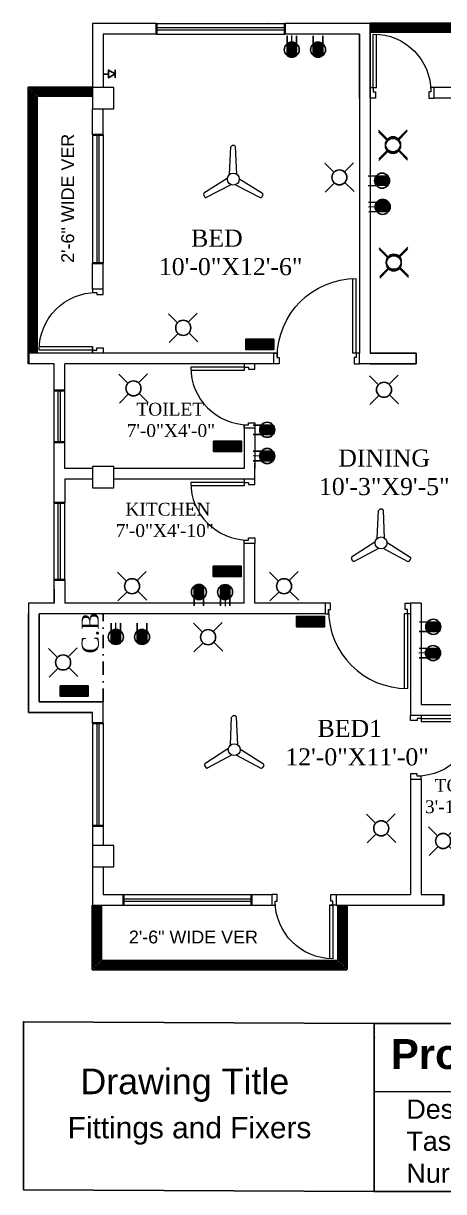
# Model space of a CAD drawing. Header units: inches. Extents: x 1592 to 2160, y 667 to 1214.
# Drawn here: x 1592 to 1789, y 667 to 1214 of the extents above; entities that cross this region are included whole.
import ezdxf

# ---------------------------------------------------------------- set-up
doc = ezdxf.new("R2010")
doc.units = ezdxf.units.IN
doc.header["$MEASUREMENT"] = 0
doc.linetypes.add('DASHDOT2', pattern=[0.5, 0.25, -0.125, 0, -0.125])
for name, color, linetype, lineweight in [('0.3', 193, 'Continuous', 30), ('DOOR', 252, 'Continuous', 15), ('FIXT', 1, 'Continuous', 9), ('illustr-TOILET FIXTURE', 204, 'Continuous', 9), ('sajib', 140, 'Continuous', 30), ('WALL', 253, 'Continuous', 35)]:
    doc.layers.add(name, color=color, linetype=linetype, lineweight=lineweight)
for name, color, linetype in [('2-Text', 7, 'Continuous'), ('Electrical', 130, 'Continuous'), ('Layer1', 50, 'Continuous'), ('PDF_0', 7, 'Continuous'), ('PDF_dim', 4, 'Continuous'), ('PDF_Text', 7, 'Continuous')]:
    doc.layers.add(name, color=color, linetype=linetype)
doc.layers.add('Ver', color=7, linetype='Continuous', lineweight=9, true_color=0x2618ec)
doc.styles.add('h6', font='arial.ttf', dxfattribs={"height": 6})
doc.styles.add('PDF Arial', font='arial.ttf')
doc.styles.add('PDF Arial Bold', font='arialbd.ttf')
doc.styles.add('RS4', font='sylfaen.ttf', dxfattribs={"height": 12})
doc.styles.get("Standard").update_dxf_attribs({"font": 'arial.ttf'})

# ---------------------------------------------------------------- blocks, each defined once
blk = doc.blocks.new('RTRTR')
at = {"layer": 'DOOR'}
for p, q in [((-723.21, 2222.65), (-723.21, 2247.61)), ((-721.71, 2222.65), (-721.71, 2247.65)), ((-721.71, 2222.65), (-723.21, 2222.65))]:
    blk.add_line(p, q, dxfattribs=at)
for points in [[(-750.21, 2222.65), (-748.71, 2222.65), (-748.71, 2220.65), (-747.71, 2220.65), (-747.71, 2217.65), (-750.21, 2217.65)], [(-720.21, 2222.65), (-721.71, 2222.65), (-721.71, 2220.65), (-722.71, 2220.65), (-722.71, 2217.65), (-720.21, 2217.65)]]:
    blk.add_lwpolyline(points, close=True, dxfattribs=at)
blk.add_arc((-721.71, 2220.65), 27, 90, 180, dxfattribs=at)
blk = doc.blocks.new('GDFGD')
at = {"layer": 'DOOR'}
for p, q in [((-3036.95, 2150.78), (-3036.95, 2185.78)), ((-3035.45, 2150.78), (-3035.45, 2185.75)), ((-3036.95, 2150.78), (-3035.45, 2150.78))]:
    blk.add_line(p, q, dxfattribs=at)
for points in [[(-3038.45, 2150.78), (-3036.95, 2150.78), (-3036.95, 2148.78), (-3035.95, 2148.78), (-3035.95, 2145.78), (-3038.45, 2145.78)], [(-2998.45, 2150.78), (-2999.95, 2150.78), (-2999.95, 2148.78), (-3000.95, 2148.78), (-3000.95, 2145.78), (-2998.45, 2145.78)]]:
    blk.add_lwpolyline(points, close=True, dxfattribs=at)
blk.add_arc((-3036.95, 2148.78), 37, 0, 90, dxfattribs=at)
blk = doc.blocks.new('*U49')
at = {"layer": 'Electrical'}
blk.add_line((-2.12, -2.12), (2.12, 2.12), dxfattribs=at)
blk = doc.blocks.new('*U50')
at = {"layer": 'Electrical', "color": 0, "linetype": 'ByBlock', "lineweight": -2, "transparency": 16777216}
for p, rotation in [((326.73, 527.13), 90.00000000000001), ((326.98, 517.91), 180), ((336.2, 518.17), 270)]:
    blk.add_blockref('*U49', p, dxfattribs=dict(at, rotation=rotation))
blk.add_blockref('*U49', (335.94, 527.38), dxfattribs=at)
blk = doc.blocks.new('*U51')
at = {"layer": 'Electrical'}
blk.add_line((-2.12, -2.12), (2.12, 2.12), dxfattribs=at)
blk = doc.blocks.new('*U52')
at = {"layer": 'Electrical', "color": 0, "linetype": 'ByBlock', "lineweight": -2, "transparency": 16777216}
for p, rotation in [((326.73, 527.13), 90.00000000000001), ((326.98, 517.91), 180), ((336.2, 518.17), 270)]:
    blk.add_blockref('*U51', p, dxfattribs=dict(at, rotation=rotation))
blk.add_blockref('*U51', (335.94, 527.38), dxfattribs=at)
blk = doc.blocks.new('*U53')
at = {"layer": 'Electrical'}
blk.add_line((-2.12, -2.12), (2.12, 2.12), dxfattribs=at)
blk = doc.blocks.new('*U54')
at = {"layer": 'Electrical', "color": 0, "linetype": 'ByBlock', "lineweight": -2, "transparency": 16777216}
for p, rotation in [((326.73, 527.13), 90.00000000000001), ((326.98, 517.91), 180), ((336.2, 518.17), 270)]:
    blk.add_blockref('*U53', p, dxfattribs=dict(at, rotation=rotation))
blk.add_blockref('*U53', (335.94, 527.38), dxfattribs=at)
blk = doc.blocks.new('*U55')
at = {"layer": 'Electrical'}
blk.add_line((-2.12, -2.12), (2.12, 2.12), dxfattribs=at)
blk = doc.blocks.new('*U56')
at = {"layer": 'Electrical', "color": 0, "linetype": 'ByBlock', "lineweight": -2, "transparency": 16777216}
for p, rotation in [((326.73, 527.13), 90.00000000000001), ((326.98, 517.91), 180), ((336.2, 518.17), 270)]:
    blk.add_blockref('*U55', p, dxfattribs=dict(at, rotation=rotation))
blk.add_blockref('*U55', (335.94, 527.38), dxfattribs=at)
blk = doc.blocks.new('*U57')
at = {"layer": 'Electrical'}
blk.add_line((-2.12, -2.12), (2.12, 2.12), dxfattribs=at)
blk = doc.blocks.new('*U58')
at = {"layer": 'Electrical', "color": 0, "linetype": 'ByBlock', "lineweight": -2, "transparency": 16777216}
for p, rotation in [((326.73, 527.13), 90.00000000000001), ((326.98, 517.91), 180), ((336.2, 518.17), 270)]:
    blk.add_blockref('*U57', p, dxfattribs=dict(at, rotation=rotation))
blk.add_blockref('*U57', (335.94, 527.38), dxfattribs=at)
blk = doc.blocks.new('*U59')
at = {"layer": 'Electrical'}
blk.add_line((-2.12, -2.12), (2.12, 2.12), dxfattribs=at)
blk = doc.blocks.new('*U60')
at = {"layer": 'Electrical', "color": 0, "linetype": 'ByBlock', "lineweight": -2, "transparency": 16777216}
for p, rotation in [((326.73, 527.13), 90.00000000000001), ((326.98, 517.91), 180), ((336.2, 518.17), 270)]:
    blk.add_blockref('*U59', p, dxfattribs=dict(at, rotation=rotation))
blk.add_blockref('*U59', (335.94, 527.38), dxfattribs=at)
blk = doc.blocks.new('*U97')
at = {"layer": 'Electrical'}
blk.add_line((-2.12, -2.12), (2.12, 2.12), dxfattribs=at)
blk = doc.blocks.new('*U98')
at = {"layer": 'Electrical', "color": 0, "linetype": 'ByBlock', "lineweight": -2, "transparency": 16777216}
for p, rotation in [((326.73, 527.13), 90.00000000000001), ((326.98, 517.91), 180), ((336.2, 518.17), 270)]:
    blk.add_blockref('*U97', p, dxfattribs=dict(at, rotation=rotation))
blk.add_blockref('*U97', (335.94, 527.38), dxfattribs=at)
blk = doc.blocks.new('*U101')
at = {"layer": 'Electrical'}
blk.add_line((-2.12, -2.12), (2.12, 2.12), dxfattribs=at)
blk = doc.blocks.new('*U102')
at = {"layer": 'Electrical', "color": 0, "linetype": 'ByBlock', "lineweight": -2, "transparency": 16777216}
for p, rotation in [((326.73, 527.13), 90.00000000000001), ((326.98, 517.91), 180), ((336.2, 518.17), 270)]:
    blk.add_blockref('*U101', p, dxfattribs=dict(at, rotation=rotation))
blk.add_blockref('*U101', (335.94, 527.38), dxfattribs=at)
blk = doc.blocks.new('*U103')
at = {"layer": 'Electrical'}
blk.add_line((-2.12, -2.12), (2.12, 2.12), dxfattribs=at)
blk = doc.blocks.new('*U104')
at = {"layer": 'Electrical', "color": 0, "linetype": 'ByBlock', "lineweight": -2, "transparency": 16777216}
for p, rotation in [((326.73, 527.13), 90.00000000000001), ((326.98, 517.91), 180), ((336.2, 518.17), 270)]:
    blk.add_blockref('*U103', p, dxfattribs=dict(at, rotation=rotation))
blk.add_blockref('*U103', (335.94, 527.38), dxfattribs=at)
blk = doc.blocks.new('*U105')
at = {"layer": 'Electrical'}
blk.add_line((-2.12, -2.12), (2.12, 2.12), dxfattribs=at)
blk = doc.blocks.new('*U106')
at = {"layer": 'Electrical', "color": 0, "linetype": 'ByBlock', "lineweight": -2, "transparency": 16777216}
for p, rotation in [((326.73, 527.13), 90.00000000000001), ((326.98, 517.91), 180), ((336.2, 518.17), 270)]:
    blk.add_blockref('*U105', p, dxfattribs=dict(at, rotation=rotation))
blk.add_blockref('*U105', (335.94, 527.38), dxfattribs=at)
blk = doc.blocks.new('*U107')
at = {"layer": 'Electrical'}
blk.add_line((-2.12, -2.12), (2.12, 2.12), dxfattribs=at)
blk = doc.blocks.new('*U108')
at = {"layer": 'Electrical', "color": 0, "linetype": 'ByBlock', "lineweight": -2, "transparency": 16777216}
for p, rotation in [((326.73, 527.13), 90.00000000000001), ((326.98, 517.91), 180), ((336.2, 518.17), 270)]:
    blk.add_blockref('*U107', p, dxfattribs=dict(at, rotation=rotation))
blk.add_blockref('*U107', (335.94, 527.38), dxfattribs=at)
blk = doc.blocks.new('*U109')
at = {"layer": 'Electrical'}
blk.add_line((-2.12, -2.12), (2.12, 2.12), dxfattribs=at)
blk = doc.blocks.new('*U110')
at = {"layer": 'Electrical', "color": 0, "linetype": 'ByBlock', "lineweight": -2, "transparency": 16777216}
for p, rotation in [((326.73, 527.13), 90.00000000000001), ((326.98, 517.91), 180), ((336.2, 518.17), 270)]:
    blk.add_blockref('*U109', p, dxfattribs=dict(at, rotation=rotation))
blk.add_blockref('*U109', (335.94, 527.38), dxfattribs=at)
blk = doc.blocks.new('*U111')
at = {"layer": 'Electrical'}
blk.add_line((-2.12, -2.12), (2.12, 2.12), dxfattribs=at)
blk = doc.blocks.new('*U112')
at = {"layer": 'Electrical', "color": 0, "linetype": 'ByBlock', "lineweight": -2, "transparency": 16777216}
for p, rotation in [((326.73, 527.13), 90.00000000000001), ((326.98, 517.91), 180), ((336.2, 518.17), 270)]:
    blk.add_blockref('*U111', p, dxfattribs=dict(at, rotation=rotation))
blk.add_blockref('*U111', (335.94, 527.38), dxfattribs=at)
blk = doc.blocks.new('*U113')
at = {"layer": 'Electrical'}
blk.add_line((-2.12, -2.12), (2.12, 2.12), dxfattribs=at)
blk = doc.blocks.new('*U114')
at = {"layer": 'Electrical', "color": 0, "linetype": 'ByBlock', "lineweight": -2, "transparency": 16777216}
for p, rotation in [((326.73, 527.13), 90.00000000000001), ((326.98, 517.91), 180), ((336.2, 518.17), 270)]:
    blk.add_blockref('*U113', p, dxfattribs=dict(at, rotation=rotation))
blk.add_blockref('*U113', (335.94, 527.38), dxfattribs=at)
blk = doc.blocks.new('*U115')
at = {"layer": 'Electrical'}
blk.add_line((-2.12, -2.12), (2.12, 2.12), dxfattribs=at)
blk = doc.blocks.new('*U116')
at = {"layer": 'Electrical', "color": 0, "linetype": 'ByBlock', "lineweight": -2, "transparency": 16777216}
for p, rotation in [((326.73, 527.13), 90.00000000000001), ((326.98, 517.91), 180), ((336.2, 518.17), 270)]:
    blk.add_blockref('*U115', p, dxfattribs=dict(at, rotation=rotation))
blk.add_blockref('*U115', (335.94, 527.38), dxfattribs=at)

msp = doc.modelspace()

# ---------------------------------------------------------------- hatches: boundary and pattern name
at = {"layer": 'Electrical'}
h = msp.add_hatch(dxfattribs=at)
h.set_pattern_fill('ANSI31', color=256)
h.paths.add_polyline_path([(1720.04, 1204.68, 0.172491), (1717.82, 1205.47), (1717.82, 1198.43, 0.172491), (1720.04, 1199.22)])
h.paths.add_polyline_path([(1717.82, 1205.47, 0.172491), (1715.6, 1204.68), (1715.6, 1199.22, 0.172491), (1717.82, 1198.43)])
h.paths.add_polyline_path([(1732.32, 1204.68, 0.35556), (1727.88, 1204.68), (1727.88, 1199.22, 0.35556), (1732.32, 1199.22)])
h.paths.add_polyline_path([(1709.02, 1013.88), (1703.56, 1013.89, 0.172491), (1702.76, 1011.67), (1709.8, 1011.66, 0.172491)])
h.paths.add_polyline_path([(1709.8, 1011.66), (1702.76, 1011.67, 0.172491), (1703.55, 1009.45), (1709.01, 1009.44, 0.172491)])
h.paths.add_polyline_path([(1709.04, 1026.16), (1703.58, 1026.17, 0.172942), (1702.79, 1023.94, 0.172039), (1703.57, 1021.72), (1709.03, 1021.71, 0.172942), (1709.82, 1023.94, 0.172039)])
h.paths.add_polyline_path([(1635.4, 930.46, 0.172491), (1633.18, 929.67), (1633.18, 924.21, 0.172491), (1635.4, 923.42)])
h.paths.add_polyline_path([(1637.62, 929.67, 0.172491), (1635.4, 930.46), (1635.4, 923.42, 0.172491), (1637.62, 924.21)])
h.paths.add_polyline_path([(1649.9, 929.67, 0.35556), (1645.46, 929.67), (1645.46, 924.21, 0.35556), (1649.9, 924.21)])
h.paths.add_polyline_path([(1763.9, 1128.32, 0.005822), (1763.9, 1128.4), (1756.86, 1128.24, 0.172491), (1757.7, 1126.04), (1763.16, 1126.16, 0.166501)])
h.paths.add_polyline_path([(1756.86, 1128.32, 0.005822), (1756.86, 1128.24), (1763.9, 1128.4, 0.988423)])
h.paths.add_polyline_path([(1762.77, 1142.88), (1757.31, 1142.75, 0.166501), (1756.57, 1140.6, 0.178492), (1757.42, 1138.31), (1762.87, 1138.44, 0.166501), (1763.61, 1140.6, 0.178492)])
h.paths.add_polyline_path([(1872.1, 1124.2), (1866.65, 1124.2, 0.172657), (1865.85, 1121.98, 0.172325), (1866.64, 1119.76), (1872.1, 1119.76, 0.172657), (1872.89, 1121.98, 0.172325)])
h.paths.add_polyline_path([(1872.9, 1134.26), (1865.86, 1134.26, 0.172491), (1866.65, 1132.04), (1872.11, 1132.04, 0.172491)])
h.paths.add_polyline_path([(1872.11, 1136.48), (1866.65, 1136.48, 0.172491), (1865.86, 1134.26), (1872.9, 1134.26, 0.172491)])
h.paths.add_polyline_path([(1676.52, 950.7, 0.35556), (1672.08, 950.7), (1672.07, 945.25, 0.35556), (1676.51, 945.24)])
h.paths.add_polyline_path([(1686.58, 951.48, 0.172491), (1684.36, 950.69), (1684.35, 945.23, 0.172491), (1686.57, 944.44)])
h.paths.add_polyline_path([(1688.8, 950.69, 0.172491), (1686.58, 951.48), (1686.57, 944.44, 0.172491), (1688.79, 945.23)])
h.paths.add_polyline_path([(1787.47, 919.36), (1780.44, 919.43, 0.172491), (1781.21, 917.2), (1786.66, 917.14, 0.172491)])
h.paths.add_polyline_path([(1786.71, 921.59), (1781.25, 921.64, 0.172491), (1780.44, 919.43), (1787.47, 919.36, 0.172491)])
h.paths.add_polyline_path([(1787.59, 931.67, 0.169964), (1786.83, 933.86), (1781.37, 933.92, 0.175019), (1780.56, 931.67, 0.169964), (1781.33, 929.48), (1786.78, 929.42, 0.175019)])
h.paths.add_polyline_path([(2114.7, 929.67, 0.35556), (2110.26, 929.67), (2110.26, 924.21, 0.35556), (2114.7, 924.21)])
h.paths.add_polyline_path([(2102.42, 929.67, 0.172491), (2100.2, 930.46), (2100.2, 923.42, 0.172491), (2102.42, 924.21)])
h.paths.add_polyline_path([(2100.2, 930.46, 0.172491), (2097.98, 929.67), (2097.98, 924.21, 0.172491), (2100.2, 923.42)])
h.paths.add_polyline_path([(1938.97, 930.52), (1931.94, 930.52, 0.172491), (1932.73, 928.3), (1938.19, 928.3, 0.172491)])
h.paths.add_polyline_path([(1938.19, 932.74), (1932.73, 932.74, 0.172491), (1931.94, 930.52), (1938.97, 930.52, 0.172491)])
h.paths.add_polyline_path([(1938.97, 942.8, 0.172491), (1938.19, 945.02), (1932.73, 945.02, 0.172491), (1931.94, 942.8, 0.172491), (1932.73, 940.58), (1938.19, 940.58, 0.172491)])
h.paths.add_polyline_path([(2044.24, 1004.57, 0.179107), (2043.39, 1006.86), (2037.94, 1006.72, 0.165889), (2037.2, 1004.57, 0.179107), (2038.05, 1002.28), (2043.5, 1002.42, 0.165889)])
h.paths.add_polyline_path([(2043.92, 1016.85, 0.006418), (2043.92, 1016.94), (2036.89, 1016.76, 0.172491), (2037.73, 1014.56), (2043.19, 1014.7, 0.165889)])
h.paths.add_polyline_path([(2043.08, 1019.14), (2037.62, 1019, 0.165889), (2036.89, 1016.85, 0.006418), (2036.89, 1016.76), (2043.92, 1016.94, 0.172491)])
h.paths.add_polyline_path([(2101.29, 1207.19, 0.172491), (2099.07, 1206.4), (2099.07, 1200.94, 0.172491), (2101.29, 1200.15)])
h.paths.add_polyline_path([(2103.51, 1206.4, 0.172491), (2101.29, 1207.19), (2101.29, 1200.15, 0.172491), (2103.51, 1200.94)])
h.paths.add_polyline_path([(2115.79, 1206.4, 0.35556), (2111.35, 1206.4), (2111.35, 1200.94, 0.35556), (2115.79, 1200.94)])
h = msp.add_hatch(dxfattribs=at)
h.set_pattern_fill('ANSI31', color=256)
h.set_pattern_definition([(45, (17.07687, 0.14629), (-0.088388348, 0.088388348), [])])
h.paths.add_polyline_path([(1709.38, 1066.34), (1696.24, 1066.34), (1696.24, 1061.48), (1709.38, 1061.48)])
h = msp.add_hatch(dxfattribs=at)
h.set_pattern_fill('ANSI31', color=256)
h.set_pattern_definition([(45, (2.00325, -47.61438), (-0.088388348, 0.088388348), [])])
h.paths.add_polyline_path([(1694.3, 1018.58), (1681.16, 1018.58), (1681.16, 1013.72), (1694.3, 1013.72)])
h = msp.add_hatch(dxfattribs=at)
h.set_pattern_fill('ANSI31', color=256)
h.set_pattern_definition([(45, (1.8625, -106.14236), (-0.088388348, 0.088388348), [])])
h.paths.add_polyline_path([(1694.16, 960.05), (1681.02, 960.05), (1681.02, 955.2), (1694.16, 955.2)])
h = msp.add_hatch(dxfattribs=at)
h.set_pattern_fill('ANSI31', color=256)
h.set_pattern_definition([(45, (40.8692, -129.63286), (-0.088388348, 0.088388348), [])])
h.paths.add_polyline_path([(1733.17, 936.56), (1720.03, 936.56), (1720.03, 931.71), (1733.17, 931.71)])
h = msp.add_hatch(dxfattribs=at)
h.set_pattern_fill('ANSI31', color=256)
h.set_pattern_definition([(45, (-69.87974, -162.11174), (-0.088388348, 0.088388348), [])])
h.paths.add_polyline_path([(1622.42, 904.08), (1609.28, 904.08), (1609.28, 899.23), (1622.42, 899.23)])

# ---------------------------------------------------------------- linework, layer by layer
for p, q in [((1631.9, 1190.46), (1629.82, 1190.46)), ((1635.02, 1192.46), (1635.02, 1188.69))]:
    msp.add_line(p, q)
for points in [[(1635.04, 1190.61), (1631.91, 1192.42), (1631.91, 1188.8)], [(1756.33, 745.91), (1592.08, 746.74), (1592.18, 668.04), (1756.43, 667.21)]]:
    msp.add_lwpolyline(points, close=True)
for p, q in [((1715.6, 1199.22), (1715.6, 1208.47)), ((1720.04, 1199.22), (1720.04, 1208.47)), ((1727.88, 1199.22), (1727.88, 1208.47)), ((1732.32, 1199.22), (1732.32, 1208.47)), ((1762.77, 1142.88), (1753.52, 1142.66)), ((1762.87, 1138.44), (1753.62, 1138.22)), ((1763.05, 1130.6), (1753.8, 1130.39)), ((1763.16, 1126.16), (1753.91, 1125.95)), ((1709.04, 1026.16), (1699.78, 1026.17)), ((1709.03, 1021.71), (1699.77, 1021.73)), ((1709.02, 1013.88), (1699.76, 1013.89)), ((1709.01, 1009.44), (1699.75, 1009.45)), ((1672.08, 950.7), (1672.07, 941.45)), ((1676.52, 950.7), (1676.51, 941.44)), ((1684.36, 950.69), (1684.35, 941.44)), ((1688.8, 950.69), (1688.79, 941.43)), ((1633.18, 924.21), (1633.18, 933.46)), ((1637.62, 924.21), (1637.62, 933.46)), ((1645.46, 924.21), (1645.46, 933.46)), ((1649.9, 924.21), (1649.9, 933.46)), ((1786.83, 933.86), (1777.57, 933.96)), ((1786.78, 929.42), (1777.53, 929.51)), ((1786.71, 921.59), (1777.45, 921.68)), ((1786.66, 917.14), (1777.41, 917.23))]:
    msp.add_line(p, q, dxfattribs=at)
for points in [[(1696.24, 1066.34), (1709.38, 1066.34), (1709.38, 1061.49), (1696.24, 1061.49)], [(1681.16, 1018.58), (1694.31, 1018.58), (1694.31, 1013.73), (1681.16, 1013.73)], [(1681.02, 960.06), (1694.16, 960.06), (1694.16, 955.2), (1681.02, 955.2)], [(1720.03, 936.56), (1733.17, 936.56), (1733.17, 931.71), (1720.03, 931.71)], [(1609.28, 904.09), (1622.42, 904.09), (1622.42, 899.23), (1609.28, 899.23)]]:
    msp.add_lwpolyline(points, close=True, dxfattribs=at)
for centre in [(1717.82, 1201.95), (1730.1, 1201.95), (1765.22, 1157.62), (1765.22, 1156.88), (1740.1, 1142.15), (1760.09, 1140.6), (1760.38, 1128.32), (1765.59, 1102.62), (1765.59, 1101.88), (1666.94, 1071.69), (1643.66, 1043.34), (1761, 1042.68), (1706.3, 1023.94), (1706.28, 1011.66), (1643, 950.7), (1714.19, 950.7), (1674.3, 947.97), (1686.57, 947.96), (1635.4, 926.94), (1647.68, 926.94), (1678.6, 926.83), (1678.6, 926.83), (1784.08, 931.67), (1783.96, 919.39), (1610.7, 914.98), (1759.68, 837.31), (1788.69, 831.38)]:
    msp.add_circle(centre, 3.52, dxfattribs=at)
at = {"layer": 'FIXT'}
for p, q in [((1717.82, 1198.43), (1717.82, 1208.53)), ((1763.9, 1128.4), (1753.8, 1128.17)), ((1709.8, 1011.66), (1699.7, 1011.67)), ((1686.58, 951.48), (1686.57, 941.38)), ((1635.4, 923.42), (1635.4, 933.52)), ((1787.47, 919.36), (1777.38, 919.46))]:
    msp.add_line(p, q, dxfattribs=at)
at = {"layer": 'illustr-TOILET FIXTURE', "linetype": 'ByBlock'}
for p, q in [((1654.53, 1214.27), (1714.53, 1214.27)), ((1654.53, 1214.27), (1714.53, 1214.27)), ((1654.53, 1212.27), (1714.53, 1212.27)), ((1654.53, 1212.27), (1714.53, 1212.27)), ((1654.53, 1211.27), (1714.53, 1211.27)), ((1654.53, 1211.27), (1714.53, 1211.27)), ((1654.53, 1209.27), (1714.53, 1209.27)), ((1654.53, 1209.27), (1714.53, 1209.27)), ((1624.46, 1162.02), (1624.46, 1102.02)), ((1624.46, 1162.02), (1624.46, 1102.02)), ((1626.46, 1162.02), (1626.46, 1102.02)), ((1626.46, 1162.02), (1626.46, 1102.02)), ((1627.46, 1162.02), (1627.46, 1102.02)), ((1627.46, 1162.02), (1627.46, 1102.02)), ((1629.46, 1162.02), (1629.46, 1102.02)), ((1629.46, 1162.02), (1629.46, 1102.02)), ((1606.46, 1018.27), (1606.46, 1042.27)), ((1606.46, 1018.27), (1606.46, 1042.27)), ((1608.46, 1018.27), (1608.46, 1042.27)), ((1608.46, 1018.27), (1608.46, 1042.27)), ((1609.46, 1018.27), (1609.46, 1042.27)), ((1609.46, 1018.27), (1609.46, 1042.27)), ((1611.46, 1018.27), (1611.46, 1042.27)), ((1611.46, 1018.27), (1611.46, 1042.27)), ((1606.46, 953.77), (1606.46, 989.77)), ((1606.46, 953.77), (1606.46, 989.77)), ((1608.46, 953.77), (1608.46, 989.77)), ((1608.46, 953.77), (1608.46, 989.77)), ((1609.46, 953.77), (1609.46, 989.77)), ((1609.46, 953.77), (1609.46, 989.77)), ((1611.46, 953.77), (1611.46, 989.77)), ((1611.46, 953.77), (1611.46, 989.77)), ((1624.46, 886.52), (1624.46, 838.52)), ((1624.46, 886.52), (1624.46, 838.52)), ((1626.46, 886.52), (1626.46, 838.52)), ((1626.46, 886.52), (1626.46, 838.52)), ((1627.46, 886.52), (1627.46, 838.52)), ((1627.46, 886.52), (1627.46, 838.52)), ((1629.46, 886.52), (1629.46, 838.52)), ((1629.46, 886.52), (1629.46, 838.52)), ((1638.99, 806.27), (1698.99, 806.27)), ((1638.99, 806.27), (1698.99, 806.27)), ((1638.99, 804.27), (1698.99, 804.27)), ((1638.99, 804.27), (1698.99, 804.27)), ((1638.99, 803.27), (1698.99, 803.27)), ((1638.99, 803.27), (1698.99, 803.27)), ((1638.99, 801.27), (1698.99, 801.27)), ((1638.99, 801.27), (1698.99, 801.27))]:
    msp.add_line(p, q, dxfattribs=at)
at = {"layer": 'Layer1', "lineweight": 40}
msp.add_line((1764.63, 739.56), (1764.63, 739.56), dxfattribs=at)
at = {"layer": 'PDF_0', "lineweight": 25}
msp.add_lwpolyline([(1756.38, 745.95), (2159.51, 745.95), (2159.51, 667.18), (1756.38, 667.18)], close=True, dxfattribs=at)
msp.add_lwpolyline([(2159.51, 713.68), (1756.38, 714.09)], dxfattribs=at)
at = {"layer": 'PDF_dim', "lineweight": 18}
for points in [[(1688.64, 1143.54), (1689.21, 1156.54)], [(1692.07, 1143.54), (1691.5, 1156.54)], [(1687.49, 1141.68), (1676.64, 1134.68)], [(1689.21, 1138.68), (1677.78, 1132.68)], [(1691.5, 1138.68), (1702.93, 1132.68)], [(1693.07, 1141.68), (1704.07, 1134.68)], [(1757.86, 973.18), (1758.43, 986.18)], [(1761.28, 973.18), (1760.71, 986.18)], [(1756.71, 971.32), (1745.85, 964.32)], [(1762.28, 971.32), (1773.29, 964.32)], [(1758.43, 968.32), (1747, 962.32)], [(1760.71, 968.32), (1772.14, 962.32)], [(1689.06, 876.36), (1689.64, 889.36)], [(1692.49, 876.36), (1691.92, 889.36)], [(1687.92, 874.5), (1677.06, 867.5)], [(1689.64, 871.5), (1678.21, 865.5)], [(1691.92, 871.5), (1703.35, 865.5)], [(1693.49, 874.5), (1704.5, 867.5)]]:
    msp.add_lwpolyline(points, dxfattribs=at)
for centre in [(1690.42, 1141.32), (1759.64, 970.96), (1690.85, 874.14)]:
    msp.add_circle(centre, 2.79, dxfattribs=at)
for centre, radius, start, end in [((1689.85, 1156.47), 0.5, 92.2027, 177.6051), ((1690.42, 1141.32), 15.79, 87.7974, 92.2026), ((1690.99, 1156.47), 0.5, 2.3949, 87.7973), ((1690.42, 1141.33), 15.79, 207.7956, 212.2062), ((1676.99, 1134.18), 0.5, 122.3931, 207.7955), ((1677.56, 1133.18), 0.5, 212.2064, 297.6086), ((1703.28, 1133.18), 0.5, 242.3914, 327.7936), ((1690.42, 1141.33), 15.79, 327.7938, 332.2044), ((1703.85, 1134.18), 0.5, 332.2045, 57.6069), ((1759.07, 986.11), 0.5, 92.2027, 177.6051), ((1759.64, 970.96), 15.79, 87.7974, 92.2026), ((1760.21, 986.11), 0.5, 2.3949, 87.7973), ((1759.64, 970.96), 15.79, 207.7956, 212.2062), ((1746.21, 963.82), 0.5, 122.3931, 207.7955), ((1759.64, 970.96), 15.79, 327.7938, 332.2044), ((1773.07, 963.82), 0.5, 332.2045, 57.6069), ((1746.78, 962.82), 0.5, 212.2064, 297.6086), ((1772.5, 962.82), 0.5, 242.3914, 327.7936), ((1690.28, 889.29), 0.5, 92.2027, 177.6051), ((1690.85, 874.14), 15.79, 87.7974, 92.2026), ((1691.42, 889.29), 0.5, 2.3949, 87.7973), ((1690.85, 874.14), 15.79, 207.7956, 212.2062), ((1677.42, 867), 0.5, 122.3931, 207.7955), ((1677.99, 866), 0.5, 212.2064, 297.6086), ((1703.71, 866), 0.5, 242.3914, 327.7936), ((1690.85, 874.14), 15.79, 327.7938, 332.2044), ((1704.28, 867), 0.5, 332.2045, 57.6069)]:
    msp.add_arc(centre, radius, start, end, dxfattribs=at)
at = {"layer": 'sajib', "ltscale": 25}
for p, q in [((1654.46, 1214.27), (1654.46, 1209.27)), ((1654.46, 1209.27), (1654.46, 1214.27)), ((1714.53, 1209.27), (1714.53, 1214.27)), ((1714.53, 1214.27), (1714.53, 1209.27)), ((1629.46, 1162.08), (1624.46, 1162.08)), ((1624.46, 1162.08), (1629.46, 1162.08)), ((1624.46, 1102.02), (1629.46, 1102.02)), ((1629.46, 1102.02), (1624.46, 1102.02)), ((1606.46, 1042.27), (1611.46, 1042.27)), ((1611.46, 1042.27), (1606.46, 1042.27)), ((1611.46, 1018.21), (1606.46, 1018.21)), ((1606.46, 1018.21), (1611.46, 1018.21)), ((1606.46, 989.77), (1611.46, 989.77)), ((1611.46, 989.77), (1606.46, 989.77)), ((1611.46, 953.71), (1606.46, 953.71)), ((1606.46, 953.71), (1611.46, 953.71)), ((1629.46, 886.58), (1624.46, 886.58)), ((1624.46, 886.58), (1629.46, 886.58)), ((1624.46, 838.52), (1629.46, 838.52)), ((1629.46, 838.52), (1624.46, 838.52)), ((1638.93, 806.27), (1638.93, 801.27)), ((1638.93, 801.27), (1638.93, 806.27)), ((1698.99, 801.27), (1698.99, 806.27)), ((1698.99, 806.27), (1698.99, 801.27)), ((1788.9, 806.27), (1788.9, 801.27)), ((1788.9, 801.27), (1788.9, 806.27))]:
    msp.add_line(p, q, dxfattribs=at)
at = {"layer": 'Ver', "ltscale": 25}
for p, q in [((1654.46, 1214.27), (1624.46, 1214.27)), ((1624.46, 1214.27), (1624.46, 1184.27)), ((1654.46, 1209.27), (1629.46, 1209.27)), ((1629.46, 1209.27), (1629.46, 1184.27)), ((1654.46, 1214.27), (1652.02, 1214.27)), ((1696.03, 1214.27), (1696.03, 1214.27)), ((1706.73, 1214.27), (1706.66, 1214.27)), ((1754.46, 1214.27), (1714.53, 1214.27)), ((1749.46, 1209.27), (1714.53, 1209.27)), ((1807.24, 1184.27), (1784.46, 1184.27)), ((1749.46, 1179.27), (1749.46, 1059.77)), ((1754.46, 1179.27), (1754.46, 1059.77)), ((1807.24, 1179.27), (1784.46, 1179.27)), ((1624.46, 1162.08), (1624.46, 1174.27)), ((1629.46, 1162.08), (1629.46, 1174.27)), ((1629.46, 1120.52), (1629.46, 1120.52)), ((1624.46, 1089.77), (1624.46, 1102.02)), ((1629.46, 1089.77), (1629.46, 1102.02)), ((1624.46, 1089.77), (1624.46, 1088.2)), ((1624.46, 1062.77), (1624.46, 1059.77)), ((1629.46, 1062.27), (1629.46, 1059.77)), ((1624.46, 1059.77), (1594.46, 1059.77)), ((1710.46, 1059.77), (1629.46, 1059.77)), ((1606.46, 1054.77), (1594.46, 1054.77)), ((1606.46, 1042.27), (1606.46, 1054.77)), ((1611.46, 1042.27), (1611.46, 1054.77)), ((1695.46, 1054.77), (1611.46, 1054.77)), ((1709.46, 1054.77), (1700.46, 1054.77)), ((1754.46, 1054.77), (1749.46, 1054.77)), ((1611.46, 1023.77), (1611.46, 1023.77)), ((1695.46, 1026.34), (1695.46, 1005.77)), ((1695.46, 1026.34), (1695.46, 1005.77)), ((1700.46, 1027.27), (1700.46, 1005.77)), ((1700.46, 1027.27), (1700.46, 1005.77)), ((1606.46, 989.77), (1606.46, 1018.21)), ((1611.46, 1005.77), (1611.46, 1018.21)), ((1700.46, 1000.77), (1700.46, 1008.27)), ((1624.46, 1005.77), (1611.46, 1005.77)), ((1695.46, 1005.77), (1634.46, 1005.77)), ((1624.46, 1000.77), (1611.46, 1000.77)), ((1611.46, 1000.77), (1611.46, 989.77)), ((1695.46, 1000.77), (1634.46, 1000.77)), ((1695.46, 942.77), (1695.46, 970.77)), ((1700.46, 942.77), (1700.46, 970.77)), ((1611.46, 959.27), (1611.46, 959.27)), ((1606.46, 942.77), (1606.46, 953.71)), ((1611.46, 953.71), (1611.46, 942.77)), ((1606.46, 949.27), (1606.46, 942.77)), ((1606.46, 949.27), (1606.46, 942.77)), ((1611.46, 949.27), (1611.46, 942.77)), ((1606.46, 942.77), (1594.46, 942.77)), ((1594.46, 942.77), (1594.46, 937.77)), ((1695.46, 942.77), (1611.46, 942.77)), ((1733.46, 942.77), (1700.46, 942.77)), ((1778.35, 942.77), (1773.46, 942.77)), ((1778.35, 942.77), (1778.35, 895.27)), ((1733.46, 937.77), (1599.46, 937.77)), ((1773.46, 937.77), (1773.46, 890.27)), ((1629.46, 886.52), (1629.46, 896.52)), ((1778.35, 895.27), (1823.46, 895.27)), ((1624.46, 886.58), (1624.46, 891.52)), ((1778.46, 890.27), (1823.46, 890.27)), ((1778.46, 888.77), (1778.46, 887.27)), ((1773.46, 860.27), (1773.46, 806.27)), ((1778.46, 861.84), (1778.46, 861.77)), ((1778.46, 860.27), (1778.46, 806.27)), ((1629.46, 857.02), (1629.46, 857.02)), ((1624.46, 838.52), (1624.46, 829.27)), ((1629.46, 838.52), (1629.46, 829.27)), ((1624.46, 819.27), (1624.46, 771.27)), ((1629.46, 819.27), (1629.46, 811.27)), ((1629.46, 819.27), (1629.46, 806.27)), ((1629.46, 806.27), (1638.93, 806.27)), ((1680.49, 806.27), (1680.49, 806.27)), ((1698.99, 806.27), (1708.52, 806.27)), ((1738.52, 806.27), (1773.46, 806.27)), ((1778.46, 806.27), (1788.9, 806.27)), ((1624.46, 801.27), (1638.93, 801.27)), ((1698.99, 801.27), (1708.52, 801.27)), ((1710.02, 801.27), (1710.09, 801.27)), ((1735.52, 801.27), (1737.02, 801.27)), ((1738.52, 801.27), (1743.52, 801.27)), ((1743.52, 801.27), (1770.46, 801.27)), ((1743.52, 801.27), (1788.9, 801.27))]:
    msp.add_line(p, q, dxfattribs=at)
at = {"layer": 'Ver', "lineweight": 25, "ltscale": 25}
for p, q in [((1749.46, 1179.27), (1749.46, 1209.27)), ((1754.46, 1179.27), (1754.46, 1214.27)), ((1754.46, 1059.77), (1776.04, 1059.77)), ((1776.04, 1059.77), (1776.04, 1054.77)), ((1776.04, 1054.77), (1754.46, 1054.77)), ((1594.46, 937.77), (1594.46, 891.52)), ((1599.46, 937.77), (1599.46, 896.52)), ((1599.46, 896.52), (1629.46, 896.52)), ((1594.46, 891.52), (1624.46, 891.52))]:
    msp.add_line(p, q, dxfattribs=at)
at = {"layer": 'Ver', "color": 0, "linetype": 'DASHDOT2', "lineweight": 25, "ltscale": 25}
msp.add_line((1629.46, 896.52), (1629.46, 937.77), dxfattribs=at)
at = {"layer": 'Ver', "color": 1, "ltscale": 25}
for points in [[(1624.46, 1174.27), (1634.46, 1174.27), (1634.46, 1184.27), (1624.46, 1184.27)], [(1624.46, 996.77), (1634.46, 996.77), (1634.46, 1006.77), (1624.46, 1006.77)], [(1624.46, 819.27), (1634.46, 819.27), (1634.46, 829.27), (1624.46, 829.27)]]:
    msp.add_lwpolyline(points, close=True, dxfattribs=at)
at = {"layer": 'WALL', "color": 0}
msp.add_line((1594.46, 1184.27), (1594.46, 1054.77), dxfattribs=at)
at = {"layer": 'WALL'}
for points in [[(1873.71, 1214.27), (1754.46, 1214.27)], [(1873.71, 1213.27), (1754.46, 1213.27)], [(1873.71, 1212.27), (1754.46, 1212.27)], [(1873.71, 1211.27), (1754.46, 1211.27)], [(1873.71, 1210.27), (1754.46, 1210.27)], [(1594.46, 1059.77), (1594.46, 1184.27), (1624.46, 1184.27)], [(1595.46, 1059.77), (1595.46, 1183.27), (1624.46, 1183.27)], [(1596.46, 1059.77), (1596.46, 1182.27), (1624.46, 1182.27)], [(1597.46, 1059.77), (1597.46, 1181.27), (1624.46, 1181.27)], [(1598.46, 1059.77), (1598.46, 1180.27), (1624.46, 1180.27)], [(1624.46, 801.27), (1624.46, 771.27), (1743.52, 771.27), (1743.52, 801.27)], [(1625.46, 801.27), (1625.46, 772.27), (1742.52, 772.27), (1742.52, 801.27)], [(1626.46, 801.27), (1626.46, 773.27), (1741.52, 773.27), (1741.52, 801.27)], [(1627.46, 801.27), (1627.46, 774.27), (1740.52, 774.27), (1740.52, 801.27)], [(1628.46, 801.27), (1628.46, 775.27), (1739.52, 775.27), (1739.52, 801.27)]]:
    msp.add_lwpolyline(points, dxfattribs=at)

# ---------------------------------------------------------------- block references
at = {"layer": 'Electrical'}
for name, p in [('*U58', (1433.76, 634.97)), ('*U54', (1433.76, 634.23)), ('*U50', (1408.64, 619.5)), ('*U60', (1434.13, 579.97)), ('*U56', (1434.13, 579.23)), ('*U52', (1335.48, 549.04)), ('*U116', (1312.2, 520.69)), ('*U110', (1429.54, 520.03)), ('*U114', (1311.54, 428.05)), ('*U112', (1382.73, 428.05)), ('*U104', (1347.14, 404.18)), ('*U106', (1347.14, 404.18)), ('*U102', (1279.24, 392.33)), ('*U108', (1428.22, 314.66)), ('*U98', (1457.23, 308.74))]:
    msp.add_blockref(name, p, dxfattribs=at)
at = {"layer": 'WALL', "color": 0, "xscale": -1}
for name, p in [('RTRTR', (1034.26, -1038.38)), ('GDFGD', (-1288.99, -1091.02))]:
    msp.add_blockref(name, p, dxfattribs=at)
for p, rotation in [((3847.12, 339.56), 90), ((-444.19, 1610.48), 270), ((2458.73, 3023.92), 180)]:
    msp.add_blockref('RTRTR', p, dxfattribs=dict(at, rotation=rotation))
at = {"layer": 'WALL', "color": 0}
for name, p, rotation in [('RTRTR', (3918.12, 1774.98), 90.00000000000001), ('RTRTR', (3918.12, 1720.98), 90.00000000000001), ('GDFGD', (-1264.99, 3088.55), 180)]:
    msp.add_blockref(name, p, dxfattribs=dict(at, rotation=rotation))

# ---------------------------------------------------------------- texts
at = {"attachment_point": 1}
for s, width, insert, char_height in [('Drawing Title', 135.6831, (1618.81, 724.81), 12), ('Fittings and Fixers', 190.1959, (1612.85, 702.14), 10)]:
    msp.add_mtext_dynamic_manual_height_columns(s, width=width, gutter_width=1, heights=[0], dxfattribs=dict(at, insert=insert, char_height=char_height))
at = {"layer": '0.3', "lineweight": -2, "insert": (1671.73, 789.42), "char_height": 6, "width": 106.7874, "attachment_point": 2, "style": 'h6'}
msp.add_mtext('2\'-6" WIDE VER', dxfattribs=at)
at = {"layer": '2-Text', "lineweight": -2, "insert": (1609.84, 1132.34), "char_height": 6, "width": 106.7874, "attachment_point": 2, "rotation": 90, "style": 'h6'}
msp.add_mtext('2\'-6" WIDE VER', dxfattribs=at)
at = {"layer": '2-Text', "lineweight": -2, "ltscale": 25, "width": 139.4243, "attachment_point": 1, "style": 'RS4'}
for s, insert, char_height in [('     BED\\P10\'-0"X12\'-6"', (1655.55, 1117.69), 8), ('  TOILET\\P7\'-0"X4\'-0"', (1640.5, 1036.58), 6), ('   DINING\\P10\'-3"X9\'-5"', (1730.52, 1014.71), 8), ('  KITCHEN\\P7\'-0"X4\'-10"', (1635.36, 989.75), 6), ('     BED1\\P12\'-0"X11\'-0"', (1714.77, 888.11), 8), ('{\\fTimes New Roman|b0|i0|c0|p18;  TOILET\\P3\'-10"X7\'-0}"', (1780.19, 860.42), 6)]:
    msp.add_mtext(s, dxfattribs=dict(at, insert=insert, char_height=char_height))
at = {"layer": '2-Text', "lineweight": -2, "ltscale": 25, "insert": (1619.38, 919.17), "char_height": 8, "attachment_point": 1, "rotation": 90, "style": 'RS4'}
msp.add_mtext_dynamic_manual_height_columns('C.B', width=36.0912, gutter_width=60, heights=[0], dxfattribs=at)
at = {"layer": 'PDF_Text', "attachment_point": 7}
for s, insert, char_height, style in [('Drawing Title', (1756.29, 739.04), 0.1799, 'PDF Arial'), ('{\\H0.87383x;Project: First Floor of Residential Building}  ', (1764.27, 720.29), 16.0214, 'PDF Arial Bold'), ('Designed By: \\PTashdid Abbasy Tonmoy,1802170 \\PNur Mobarat Abrar,1802131', (1771.5, 669.64), 8.9995, 'PDF Arial')]:
    msp.add_mtext(s, dxfattribs=dict(at, insert=insert, char_height=char_height, style=style))

doc.saveas('drawing.dxf')
